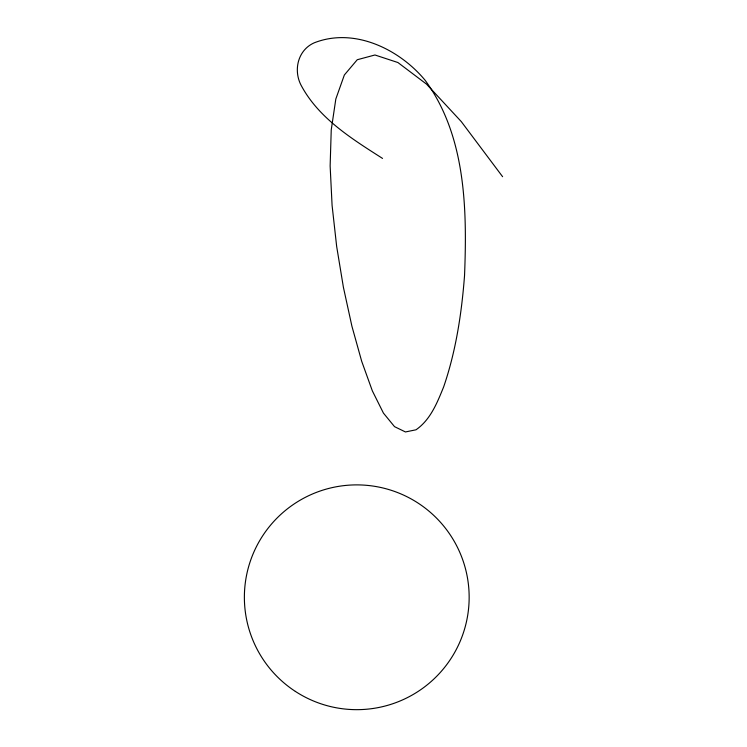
<?xml version="1.0" encoding="UTF-8"?>
<svg xmlns="http://www.w3.org/2000/svg" width="747" height="747" viewBox="0 0 747 747"><rect width="100%" height="100%" fill="white"/><g stroke="black" fill="none" stroke-linecap="round" stroke-linejoin="round"><path stroke-width="1.12" d="M382.539 158.42C351.734 138.709 318.334 118.147 300.817 84.738C293.272 69.583 298.1 49.928 314.216 42.822C354.181 27.088 399.365 49.153 425.202 80.368C465.96 136.038 467.146 209.309 464.541 275.522C461.665 313.236 455.978 350.987 443.662 386.871C437.228 402.661 430.561 419.693 416.004 429.796L405.453 431.953L394.537 426.658L383.426 413.091L372.342 390.849L361.688 361.277L351.902 326.168L343.405 287.296L336.664 246.445L332.088 205.406L330.137 165.965L331.238 129.885L335.833 98.968L344.358 74.989L357.253 59.732L374.957 54.989L397.908 62.524L426.537 84.14L461.291 121.602L502.61 176.703M295.345 691.395A112.386 112.386 0 0 0 468.985 603.408A112.386 112.386 0 0 0 305.962 497.026A112.386 112.386 0 0 0 295.345 691.395"/></g></svg>
